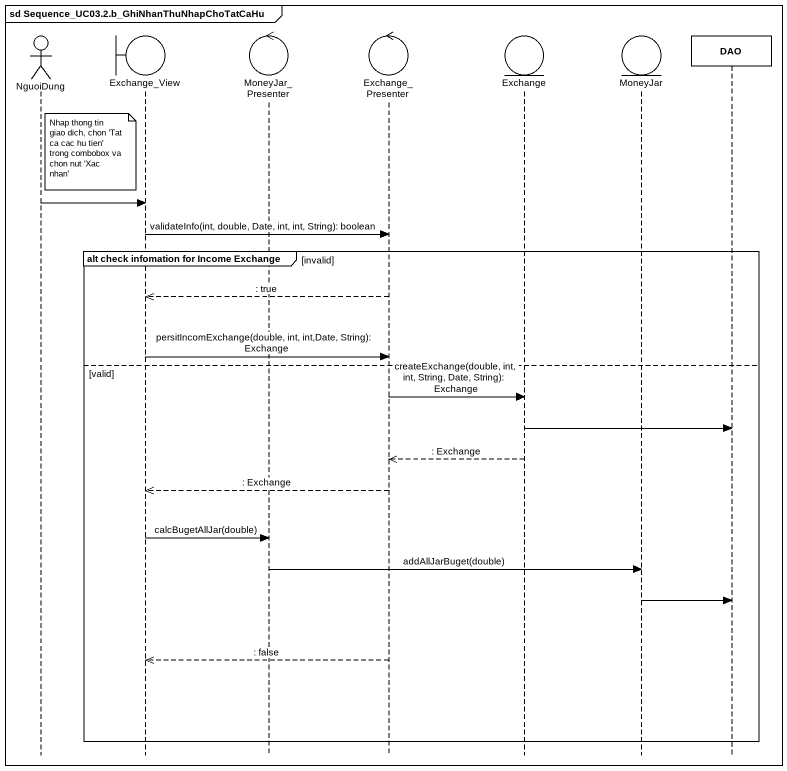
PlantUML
@startuml
mainframe sd Sequence_UC03.2.b_GhiNhanThuNhapChoTatCaHu
hide footbox
actor NguoiDung
boundary Exchange_View
control MoneyJar_Presenter
control Exchange_Presenter
entity Exchange
entity MoneyJar
participant DAO

note right of NguoiDung : Nhap thong tin giao dich, chon 'Tat ca cac hu tien' trong combobox va chon nut 'Xac nhan'
NguoiDung -> Exchange_View
Exchange_View -> Exchange_Presenter : validateInfo(int, double, Date, int, int, String): boolean
group alt check infomation for Income Exchange [invalid]
  Exchange_Presenter -->> Exchange_View : : true
  Exchange_View -> Exchange_Presenter : persitIncomExchange(double, int, int,Date, String): Exchange
else valid
  Exchange_Presenter -> Exchange : createExchange(double, int, int, String, Date, String): Exchange
  Exchange -> DAO
  Exchange -->> Exchange_Presenter : : Exchange
  Exchange_Presenter -->> Exchange_View : : Exchange
  Exchange_View -> MoneyJar_Presenter : calcBugetAllJar(double)
  MoneyJar_Presenter -> MoneyJar : addAllJarBuget(double)
  MoneyJar -> DAO
  Exchange_Presenter -->> Exchange_View : : false
end
@enduml
